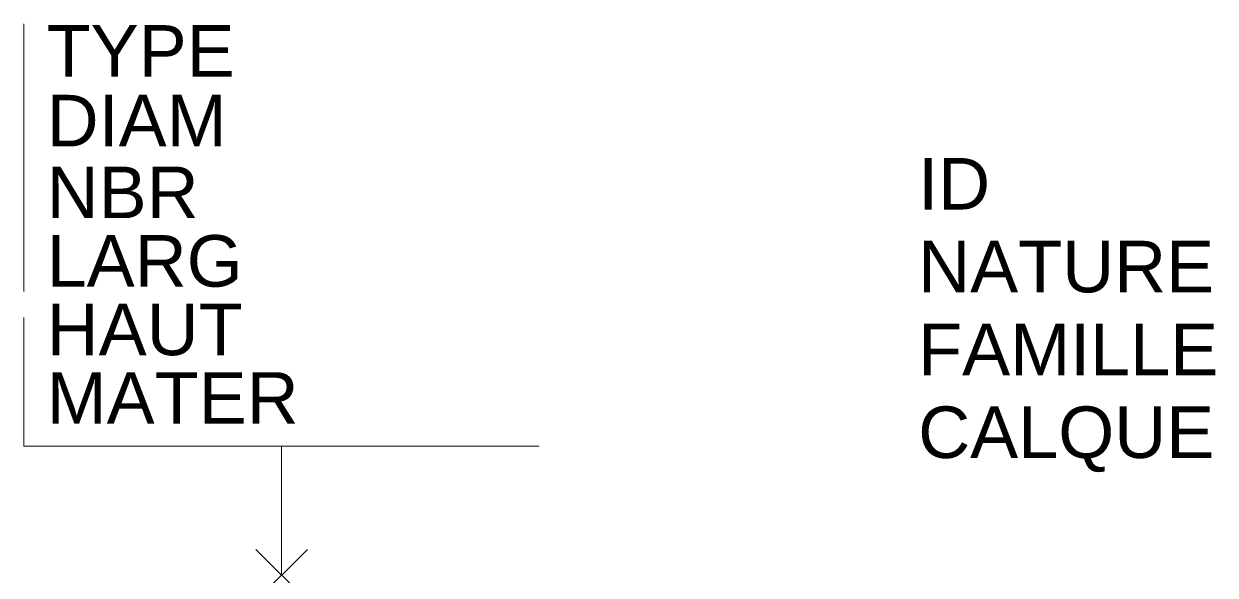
# Model space of a CAD drawing. Header units: metres. Extents: x -1 to 3.62, y 0 to 2.14.
import ezdxf

# ---------------------------------------------------------------- set-up
doc = ezdxf.new("R2010")
doc.units = ezdxf.units.M
doc.header["$PDMODE"] = 3
doc.header["$PDSIZE"] = 0.1
doc.linetypes.add('Socle_Continu', pattern=[2.5, 2.5, 0])
doc.layers.add('EAUPL_SCI', color=5, linetype='Socle_Continu', lineweight=13, true_color=0x0000ff)
doc.styles.get("Standard").update_dxf_attribs({"font": 'arial.ttf'})

msp = doc.modelspace()

# ---------------------------------------------------------------- linework, layer by layer
at = {"layer": 'EAUPL_SCI', "linetype": 'Socle_Continu'}
msp.add_line((0, 0.5), (0, 0), dxfattribs=at)
at = {"layer": 'EAUPL_SCI', "linetype": 'Socle_Continu', "flags": 128}
msp.add_lwpolyline([(1, 0.5), (-1, 0.5), (-1, 2.1386)], dxfattribs=at)
at = {"layer": 'EAUPL_SCI', "linetype": 'Socle_Continu'}
msp.add_point((0, 0), dxfattribs=at)

# ---------------------------------------------------------------- texts
for tag, p, s in [('TYPE', (-0.9115, 1.9334), 'par ex: branchement, ou transport'), ('DIAM', (-0.9115, 1.6632), 'ØXX'), ('NBR', (-0.9115, 1.3848), '00'), ('LARG', (-0.9115, 1.119), '00'), ('HAUT', (-0.9115, 0.8532), '00'), ('MATER', (-0.9115, 0.5874), "Matériaux de l'objet")]:
    msp.add_attdef(tag, p, s, height=0.2, dxfattribs=at)
at = {"layer": 'EAUPL_SCI', "linetype": 'Socle_Continu', "flags": 9}
for tag, p, s in [('ID', (2.4699, 1.4183), 'BP_0098'), ('NATURE', (2.4699, 1.097), 'Texte information'), ('FAMILLE', (2.4699, 0.7757), 'Eau pluviale'), ('CALQUE', (2.4699, 0.4544), 'EAUPL_SCI')]:
    msp.add_attdef(tag, p, s, height=0.2, dxfattribs=at)

doc.saveas('drawing.dxf')
